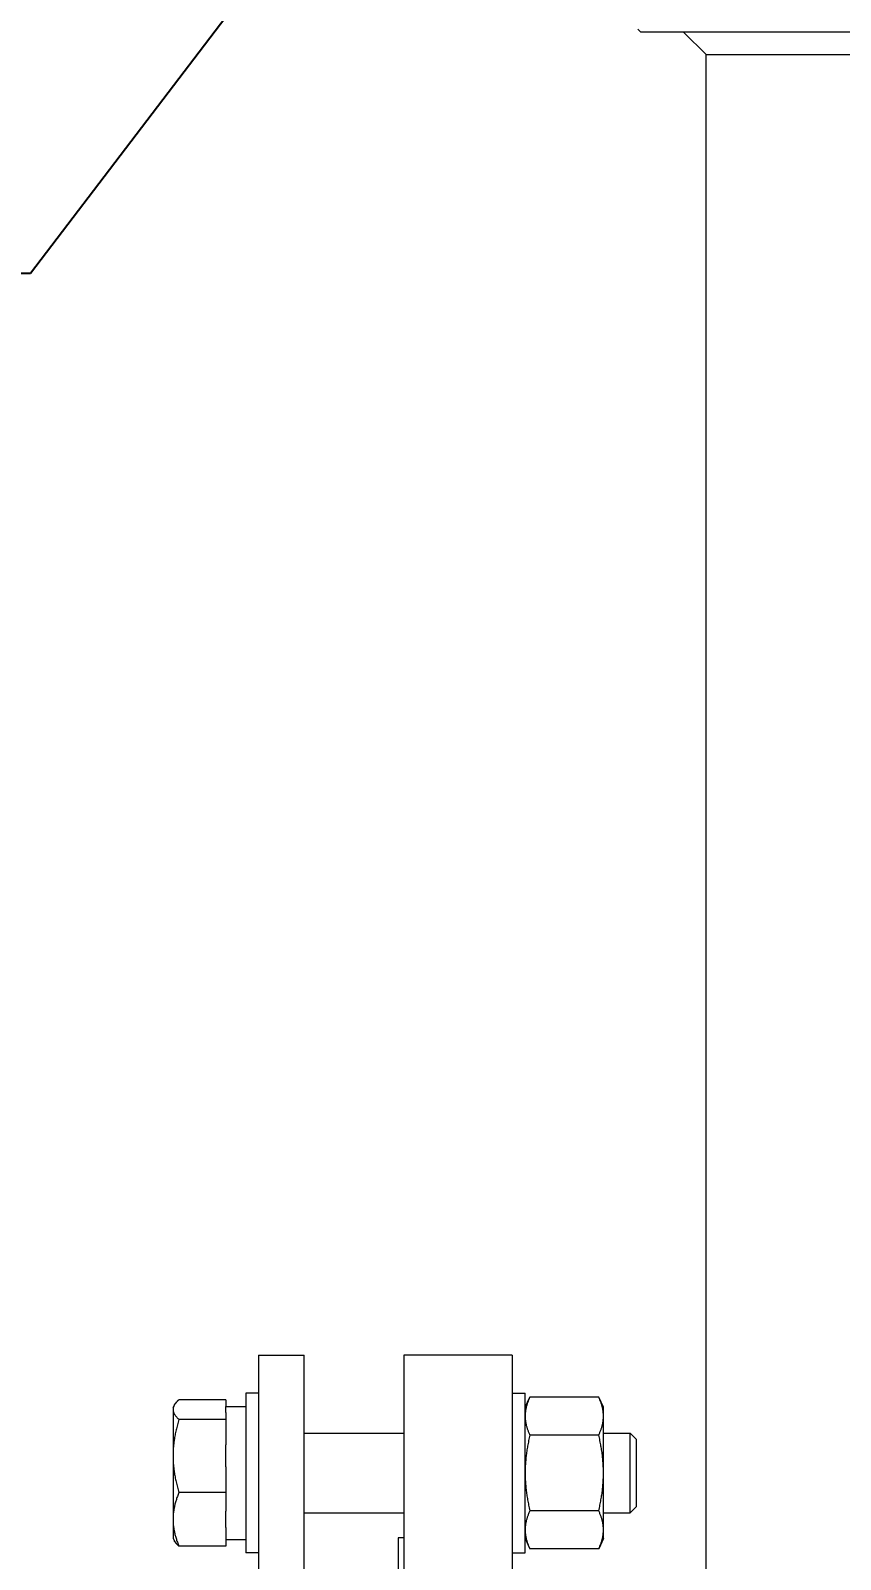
# Model space of a CAD drawing. Header units: inches. Extents: x 19 to 503, y 7 to 322.
# Drawn here: x 358.64 to 367.52, y 116.76 to 133.51 of the extents above; entities that cross this region are included whole.
import ezdxf

# ---------------------------------------------------------------- set-up
doc = ezdxf.new("R2010")
doc.units = ezdxf.units.IN
doc.header["$LTSCALE"] = 15
doc.header["$MEASUREMENT"] = 0
for name, color, linetype, lineweight in [('Dimension (ANSI)', 7, 'Continuous', 25), ('Symbol (ANSI)', 7, 'Continuous', 25), ('Visible (ANSI)', 7, 'Continuous', 50)]:
    doc.layers.add(name, color=color, linetype=linetype, lineweight=lineweight)
doc.styles.add('MEMCOR Medium', font='arial.ttf')
doc.dimstyles.new('Default (ANSI)', dxfattribs={"dimscale": 15, "dimtxt": 0.15, "dimasz": 0.098425, "dimexe": 0.125, "dimexo": 0.0625, "dimgap": 0.031496, "dimtad": 0, "dimtih": 1, "dimtoh": 1, "dimdec": 4, "dimrnd": 1e-08, "dimzin": 3, "dimdsep": 46, "dimlunit": 5, "dimtxsty": 'MEMCOR Medium', "dimcen": 0.09, "dimdle": 0.393701, "dimclrd": 256, "dimclre": 256, "dimclrt": 256, "dimadec": 0, "dimazin": 1, "dimtfac": 0.8, "dimtofl": 0, "dimtmove": 0, "dimatfit": 3, "dimfxl": 1, "dimfrac": 1, "dimtolj": 1, "dimtzin": 4, "dimlwd": -1, "dimlwe": -1, "dimarcsym": 0})
doc.dimstyles.new('Default (ANSI)$7', dxfattribs={"dimscale": 15, "dimtxt": 0.15, "dimasz": 0.098425, "dimexe": 0.125, "dimexo": 0.0625, "dimgap": 0.031496, "dimtad": 0, "dimtih": 1, "dimtoh": 1, "dimdec": 4, "dimrnd": 1e-08, "dimzin": 3, "dimdsep": 46, "dimlunit": 5, "dimtxsty": 'MEMCOR Medium', "dimcen": 0.09, "dimdle": 0.393701, "dimclrd": 256, "dimclre": 256, "dimclrt": 256, "dimadec": 0, "dimazin": 1, "dimtfac": 0.8, "dimtofl": 0, "dimtmove": 0, "dimatfit": 3, "dimfxl": 1, "dimfrac": 1, "dimtolj": 1, "dimtzin": 4, "dimlwd": -1, "dimlwe": -1, "dimarcsym": 0})

# ---------------------------------------------------------------- blocks, each defined once
blk = doc.blocks.new('*D25')
at = {"layer": 'Defpoints', "color": 0, "transparency": 16777216}
for p in [(386.221, 149.759), (323.798, 58.491), (366.633, 58.491)]:
    blk.add_point(p, dxfattribs=at)
at = {"layer": 'Dimension (ANSI)', "transparency": 16777216}
for p, q in [((385.283, 149.759), (321.923, 149.759)), ((323.798, 148.283), (323.798, 114.595)), ((323.798, 59.968), (323.798, 95.474)), ((365.695, 58.491), (321.923, 58.491))]:
    blk.add_line(p, q, dxfattribs=at)
for points in [[(323.552, 148.283), (324.045, 148.283), (323.798, 149.759)], [(323.552, 59.968), (324.045, 59.968), (323.798, 58.491)]]:
    blk.add_solid(points, dxfattribs=at)
at = {"layer": 'Dimension (ANSI)', "transparency": 16777216, "char_height": 2.25, "attachment_point": 5, "style": 'MEMCOR Medium'}
for s, insert in [('\\A1; \\fArial|b0|i0;\\H2.2500;91{\\H0.8x;\\S1#4;} in', (323.798, 107.33)), ('\\A1;[2318.2 mm]{\\P\\fArial|b0|i0;\\H2.2500;SHIPPING\\P\\fArial|b0|i0;\\H2.2500;HEIGHT\\P\\fArial|b0|i0;\\H2.2500;REF.}', (323.798, 97.769))]:
    blk.add_mtext(s, dxfattribs=dict(at, insert=insert))

msp = doc.modelspace()

# ---------------------------------------------------------------- linework, layer by layer
at = {"layer": 'Visible (ANSI)', "linetype": 'Continuous', "lineweight": 18}
for p, q in [((400.195295, 133.49437), (365.328007, 133.49437)), ((365.798914, 133.49437), (366.048868, 133.24437)), ((366.045091, 116.308529), (366.045091, 133.248147)), ((386.793743, 133.24437), (366.048868, 133.24437)), ((361.137591, 118.99437), (361.137591, 99.99437)), ((361.137591, 118.99437), (361.637591, 118.99437)), ((361.637591, 99.99437), (361.637591, 118.99437)), ((362.730091, 118.99437), (362.730091, 99.99437)), ((363.920091, 118.99437), (362.730091, 118.99437)), ((363.920091, 118.99437), (363.920091, 99.99437)), ((360.199841, 118.423489), (360.214392, 118.448692)), ((360.214392, 118.448692), (360.214568, 118.448996)), ((360.777966, 118.506564), (360.264038, 118.506564)), ((360.777966, 118.506237), (360.264038, 118.506237)), ((360.777966, 118.506564), (360.777966, 118.506237)), ((360.777966, 118.506237), (360.777966, 118.431342)), ((360.996966, 118.579739), (360.996966, 116.829739)), ((361.137591, 118.579739), (360.996966, 118.579739)), ((363.920091, 118.579739), (364.060716, 118.579739)), ((364.060716, 116.829739), (364.060716, 118.579739)), ((364.060716, 118.423739), (364.112584, 118.534969)), ((364.867849, 118.534969), (364.112584, 118.534969)), ((364.919716, 118.423739), (364.867849, 118.534969)), ((360.199841, 118.423489), (360.199841, 118.39914)), ((360.199841, 118.39914), (360.199841, 117.891295)), ((360.777966, 118.292044), (360.264038, 118.292044)), ((360.777966, 118.434239), (360.996966, 118.434239)), ((360.777966, 118.366938), (360.777966, 118.431342)), ((360.777966, 118.366938), (360.777966, 118.292044)), ((360.777966, 118.292044), (360.777966, 118.011793)), ((364.919716, 118.327412), (364.919716, 118.423739)), ((364.919716, 117.704739), (364.919716, 118.327412)), ((361.637591, 118.142239), (362.730091, 118.142239)), ((364.867849, 118.119854), (364.112584, 118.119854)), ((364.919716, 118.142239), (365.211812, 118.142239)), ((365.211812, 117.267239), (365.211812, 118.142239)), ((365.277966, 118.076089), (365.211812, 118.142239)), ((360.777966, 117.770797), (360.777966, 118.011793)), ((365.277966, 118.076089), (365.277966, 117.333389)), ((360.199841, 117.891295), (360.199841, 117.196894)), ((360.777966, 117.770797), (360.777966, 117.490546)), ((364.919716, 117.082067), (364.919716, 117.704739)), ((360.777966, 117.490546), (360.264038, 117.490546)), ((360.777966, 117.490546), (360.777966, 117.28519)), ((360.777966, 117.108598), (360.777966, 117.28519)), ((364.867849, 117.289625), (364.112584, 117.289625)), ((365.277966, 117.333389), (365.211812, 117.267239)), ((360.199841, 117.196894), (360.199841, 116.985989)), ((360.777966, 117.108598), (360.777966, 116.903242)), ((361.637591, 117.267239), (362.730091, 117.267239)), ((364.919716, 117.267239), (365.211812, 117.267239)), ((360.199841, 116.985989), (360.214392, 116.960786)), ((360.214392, 116.960786), (360.214568, 116.960482)), ((360.777966, 116.975239), (360.841715, 116.975239)), ((362.667591, 116.99437), (362.667591, 115.942278)), ((362.730091, 116.99437), (362.667591, 116.99437)), ((364.060716, 116.985739), (364.112584, 116.87451)), ((364.919716, 116.985739), (364.867849, 116.87451)), ((364.919716, 116.985739), (364.919716, 117.082067)), ((360.777966, 116.903242), (360.264038, 116.903242)), ((360.777966, 116.902914), (360.264038, 116.902914)), ((360.777966, 116.903242), (360.777966, 116.902914)), ((361.137591, 116.829739), (360.996966, 116.829739)), ((363.920091, 116.829739), (364.060716, 116.829739)), ((364.867849, 116.87451), (364.112584, 116.87451))]:
    msp.add_line(p, q, dxfattribs=at)
msp.add_ellipse((360.841715, 117.704739), major_axis=(4.1372, 0), ratio=0.176326981, start_param=4.71238898, end_param=4.749923496, dxfattribs=at)
msp.add_open_spline([(365.296722, 133.52562), (365.307144, 133.515205), (365.317572, 133.504788), (365.328007, 133.49437)], degree=3, dxfattribs=at)
for points, weights in [([(360.264038, 118.506237), (360.199841, 118.448844), (360.199841, 118.39914)], [1.01001874936, 1.04314139574, 1]), ([(360.214568, 118.448996), (360.230282, 118.476214), (360.264038, 118.506564)], [1.02387326357, 1.02716867848, 1.01001874936]), ([(360.264038, 118.506564), (360.263932, 118.506306), (360.263827, 118.506048)], [1.01001874936, 1.01007144299, 1.01012394361]), ([(364.112584, 118.534969), (364.060716, 118.423739), (364.060716, 118.327412)], [1, 1.0379548493, 1]), ([(364.919716, 118.327412), (364.919716, 118.423739), (364.867849, 118.534969)], [1, 1.0379548493, 1]), ([(360.199841, 118.39914), (360.199841, 118.349437), (360.264038, 118.292044)], [1, 1.04314139574, 1.01001874936]), ([(360.264038, 118.292044), (360.199841, 118.077283), (360.199841, 117.891295)], [1.01001874936, 1.04314139574, 1]), ([(364.060716, 118.327412), (364.060716, 118.231084), (364.112584, 118.119854)], [1, 1.0379548493, 1]), ([(364.867849, 118.119854), (364.919716, 118.231084), (364.919716, 118.327412)], [1, 1.0379548493, 1]), ([(364.112584, 118.119854), (364.060716, 117.897395), (364.060716, 117.704739)], [1, 1.0379548493, 1]), ([(364.919716, 117.704739), (364.919716, 117.897395), (364.867849, 118.119854)], [1, 1.0379548493, 1]), ([(360.199841, 117.891295), (360.199841, 117.705307), (360.264038, 117.490546)], [1, 1.04314139574, 1.01001874936]), ([(364.060716, 117.704739), (364.060716, 117.512084), (364.112584, 117.289625)], [1, 1.0379548493, 1]), ([(364.867849, 117.289625), (364.919716, 117.512084), (364.919716, 117.704739)], [1, 1.0379548493, 1]), ([(360.264038, 117.490546), (360.199841, 117.333179), (360.199841, 117.196894)], [1.01001874936, 1.04314139574, 1]), ([(364.112584, 117.289625), (364.060716, 117.178395), (364.060716, 117.082067)], [1, 1.0379548493, 1]), ([(364.919716, 117.082067), (364.919716, 117.178395), (364.867849, 117.289625)], [1, 1.0379548493, 1]), ([(360.199841, 117.196894), (360.199841, 117.06061), (360.264038, 116.903242)], [1, 1.04314139574, 1.01001874936]), ([(360.264038, 116.903242), (360.230096, 116.933586), (360.214392, 116.960786)], [1.01001874936, 1.02726447657, 1.0238358098]), ([(360.21448, 116.960635), (360.230189, 116.933348), (360.264038, 116.902914)], [1.02385469408, 1.02721658286, 1.01001874936]), ([(364.060716, 117.082067), (364.060716, 116.985739), (364.112584, 116.87451)], [1, 1.0379548493, 1]), ([(364.867849, 116.87451), (364.919716, 116.985739), (364.919716, 117.082067)], [1, 1.0379548493, 1])]:
    msp.add_rational_spline(points, weights, degree=2, dxfattribs=at)

# ---------------------------------------------------------------- dimensions: what is measured, and where the dimension line sits
at = {"layer": 'Dimension (ANSI)'}
dim = msp.add_linear_dim(base=(323.79848, 58.49137), p1=(386.220553, 149.75937), p2=(366.632903, 58.49137), angle=90, text=' \\fArial|b0|i0;\\H2.2500;<> in\\X[2318.2 mm]{\\P\\fArial|b0|i0;\\H2.2500;SHIPPING\\P\\fArial|b0|i0;\\H2.2500;HEIGHT\\P\\fArial|b0|i0;\\H2.2500;REF.}', dimstyle='Default (ANSI)', override={"dimgap": 0.031496, "dimdec": 4, "dimpost": '', "dimtol": 0, "dimlim": 0, "dimtp": 0, "dimtm": 0, "dimtdec": 2, "dimatfit": 1}, dxfattribs=at)
dim.commit()
dim.dimension.update_dxf_attribs({"geometry": '*D25', "text_midpoint": (323.79848, 105.034321), "dimtype": 160})

# ---------------------------------------------------------------- leaders
at = {"layer": 'Symbol (ANSI)', "annotation_type": 0, "has_hookline": 1, "hookline_direction": 1, "text_width": 20.715042}
msp.add_leader([(367.419297, 142.36937), (358.636115, 130.847036), (357.159737, 130.847036)], dimstyle='Default (ANSI)$7', override={"dimtad": 0}, dxfattribs=at)

doc.saveas('drawing.dxf')
